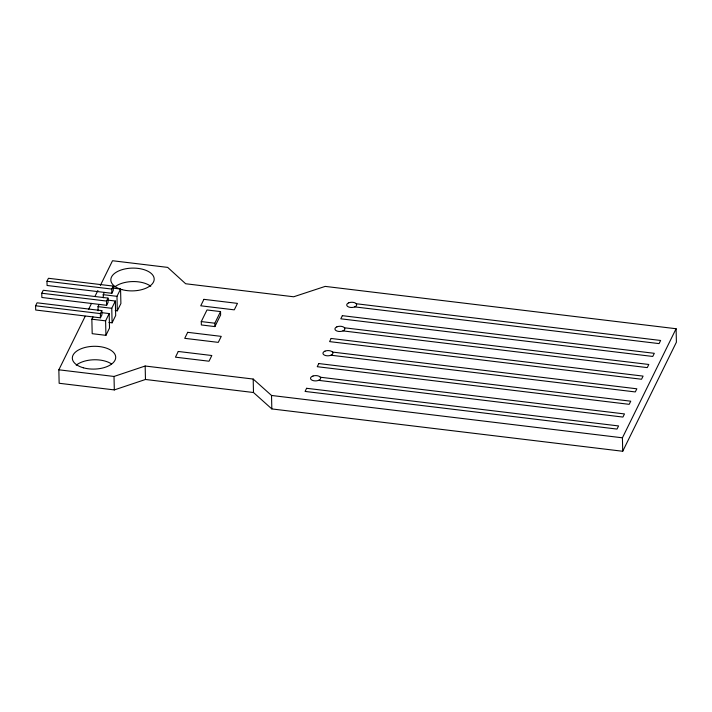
<?xml version="1.0" encoding="UTF-8"?>
<svg xmlns="http://www.w3.org/2000/svg" width="712" height="712" viewBox="0 0 712 712"><rect width="100%" height="100%" fill="white"/><g stroke="black" fill="none" stroke-linecap="round" stroke-linejoin="round"><path stroke-width="1.07" d="M348.658 302.867L349.77 302.502A4.966 2.608 -1.3 0 1 355.626 303.214L356.276 303.793A4.966 2.608 -1.3 0 1 354.024 307.148A4.966 2.608 -1.3 0 1 347.536 306.365A4.966 2.608 -1.3 0 1 348.658 302.867L348.747 302.84M46.983 281.249L48.443 278.276L113.208 286.091L113.297 290.327L111.837 293.3L47.081 285.485L46.983 281.249L111.739 289.063L113.208 286.091M35.6 305.777L37.06 302.805L101.825 310.619L101.923 314.855L100.454 317.828L35.698 310.014L35.6 305.777L100.365 313.592L101.825 310.619M41.768 293.237L43.227 290.273L107.993 298.088L108.091 302.324L106.622 305.297L41.866 297.483L41.768 293.237L106.533 301.051L107.993 298.088M100.321 285.521L112.523 260.734L167.685 267.392L185.645 283.75L293.673 296.779L325.197 286.393L676.097 328.73L676.4 342.196L622.724 451.266L271.833 408.928L253.49 392.517L145.47 379.478L114.32 389.918L59.149 383.27L58.847 369.804L85.2 316.262M88.617 309.32L91.545 303.365M94.954 296.423L97.882 290.478M103.302 297.767L103.231 294.67L104.353 292.401M101.78 312.675L109.185 313.565L109.514 328.054L105.928 335.343L92.186 333.688L91.857 319.19L92.969 316.92M98.114 310.797L98.025 306.658L99.137 304.389M115.193 310.565L117.311 310.815L116.982 296.325L120.568 289.036L113.164 288.146M105.928 335.343L105.599 320.854L109.185 313.565M108.927 322.429L112.096 322.812L111.766 308.314L115.353 301.034L107.948 300.135M117.311 310.815L120.898 303.535L120.568 289.036M112.096 322.812L115.682 315.523L115.353 301.034M201.274 321.575L206.987 309.96L220.542 311.589L220.622 314.971L214.899 326.594L201.354 324.957L201.274 321.575L214.828 323.212L220.542 311.589M336.838 326.879L337.969 326.505A4.957 2.608 -1.3 0 1 343.816 327.217L344.466 327.796L648.81 364.473L647.27 367.615L342.944 330.893A4.957 2.608 -1.3 0 1 335.975 330.546A4.957 2.608 -1.3 0 1 336.838 326.879L336.954 326.835M622.724 451.266L622.422 437.809L676.097 328.73M324.877 351.194L325.989 350.829A4.966 2.608 -1.3 0 1 331.845 351.532L332.504 352.111A4.966 2.608 -1.3 0 1 330.252 355.475A4.966 2.608 -1.3 0 1 323.755 354.692A4.966 2.608 -1.3 0 1 324.877 351.194L324.966 351.158M58.847 369.804L114.009 376.461L145.159 366.021L253.187 379.051L271.521 395.463L622.422 437.809M356.223 303.739L660.62 340.47L659.081 343.611L354.754 306.89M103.231 294.67L116.982 296.325M98.025 306.658L111.766 308.314M91.857 319.19L105.599 320.854M332.451 352.057L636.848 388.797L635.3 391.938L330.973 355.217M320.267 377.218L624.477 413.93L622.929 417.072L318.531 380.342M271.521 395.463L271.833 408.928M253.187 379.051L253.49 392.517M214.828 323.212L214.899 326.594M145.159 366.021L145.47 379.478M114.009 376.461L114.32 389.918M111.739 289.063L111.837 293.3M106.533 301.051L106.622 305.297M100.365 313.592L100.454 317.828M114.703 286.989A21.689 11.392 -1.3 0 1 150.766 286.268M76.22 365.194A21.689 11.392 -1.3 0 1 111.446 363.877M344.466 327.796A4.957 2.608 -1.3 0 1 342.944 330.893M178.267 351.47L175.464 357.166L209.017 361.215L211.82 355.519L178.267 351.47M187.692 332.326L184.728 338.333L218.281 342.374L221.245 336.375L187.692 332.326M203.917 299.343L200.74 305.795L234.292 309.845L237.47 303.383L203.917 299.343M306.614 388.289L305.074 391.431L617.019 429.078L618.568 425.936L306.614 388.289M318.789 363.556L317.24 366.698L629.194 404.336L630.743 401.194L318.789 363.556M331.133 338.467L329.594 341.609L641.539 379.247L643.087 376.105L331.133 338.467M342.356 315.665L340.808 318.807L652.762 356.454L654.31 353.312L342.356 315.665M313.04 376.007L311.998 376.443A5.055 2.652 -1.3 0 0 310.726 379.033L311.242 379.665A5.055 2.652 -1.3 0 0 318.148 380.502L319.19 380.057A5.055 2.652 -1.3 0 0 320.462 377.467L319.955 376.835A5.055 2.652 -1.3 0 0 313.04 376.007M121.796 289.579A21.689 11.392 -1.3 0 0 154.192 279.06A21.689 11.392 -1.3 0 0 121.547 269.848A21.689 11.392 -1.3 0 0 121.796 289.579M83.313 367.784A21.689 11.392 -1.3 0 0 115.709 357.264A21.689 11.392 -1.3 0 0 83.064 348.043A21.689 11.392 -1.3 0 0 83.313 367.784"/></g></svg>
